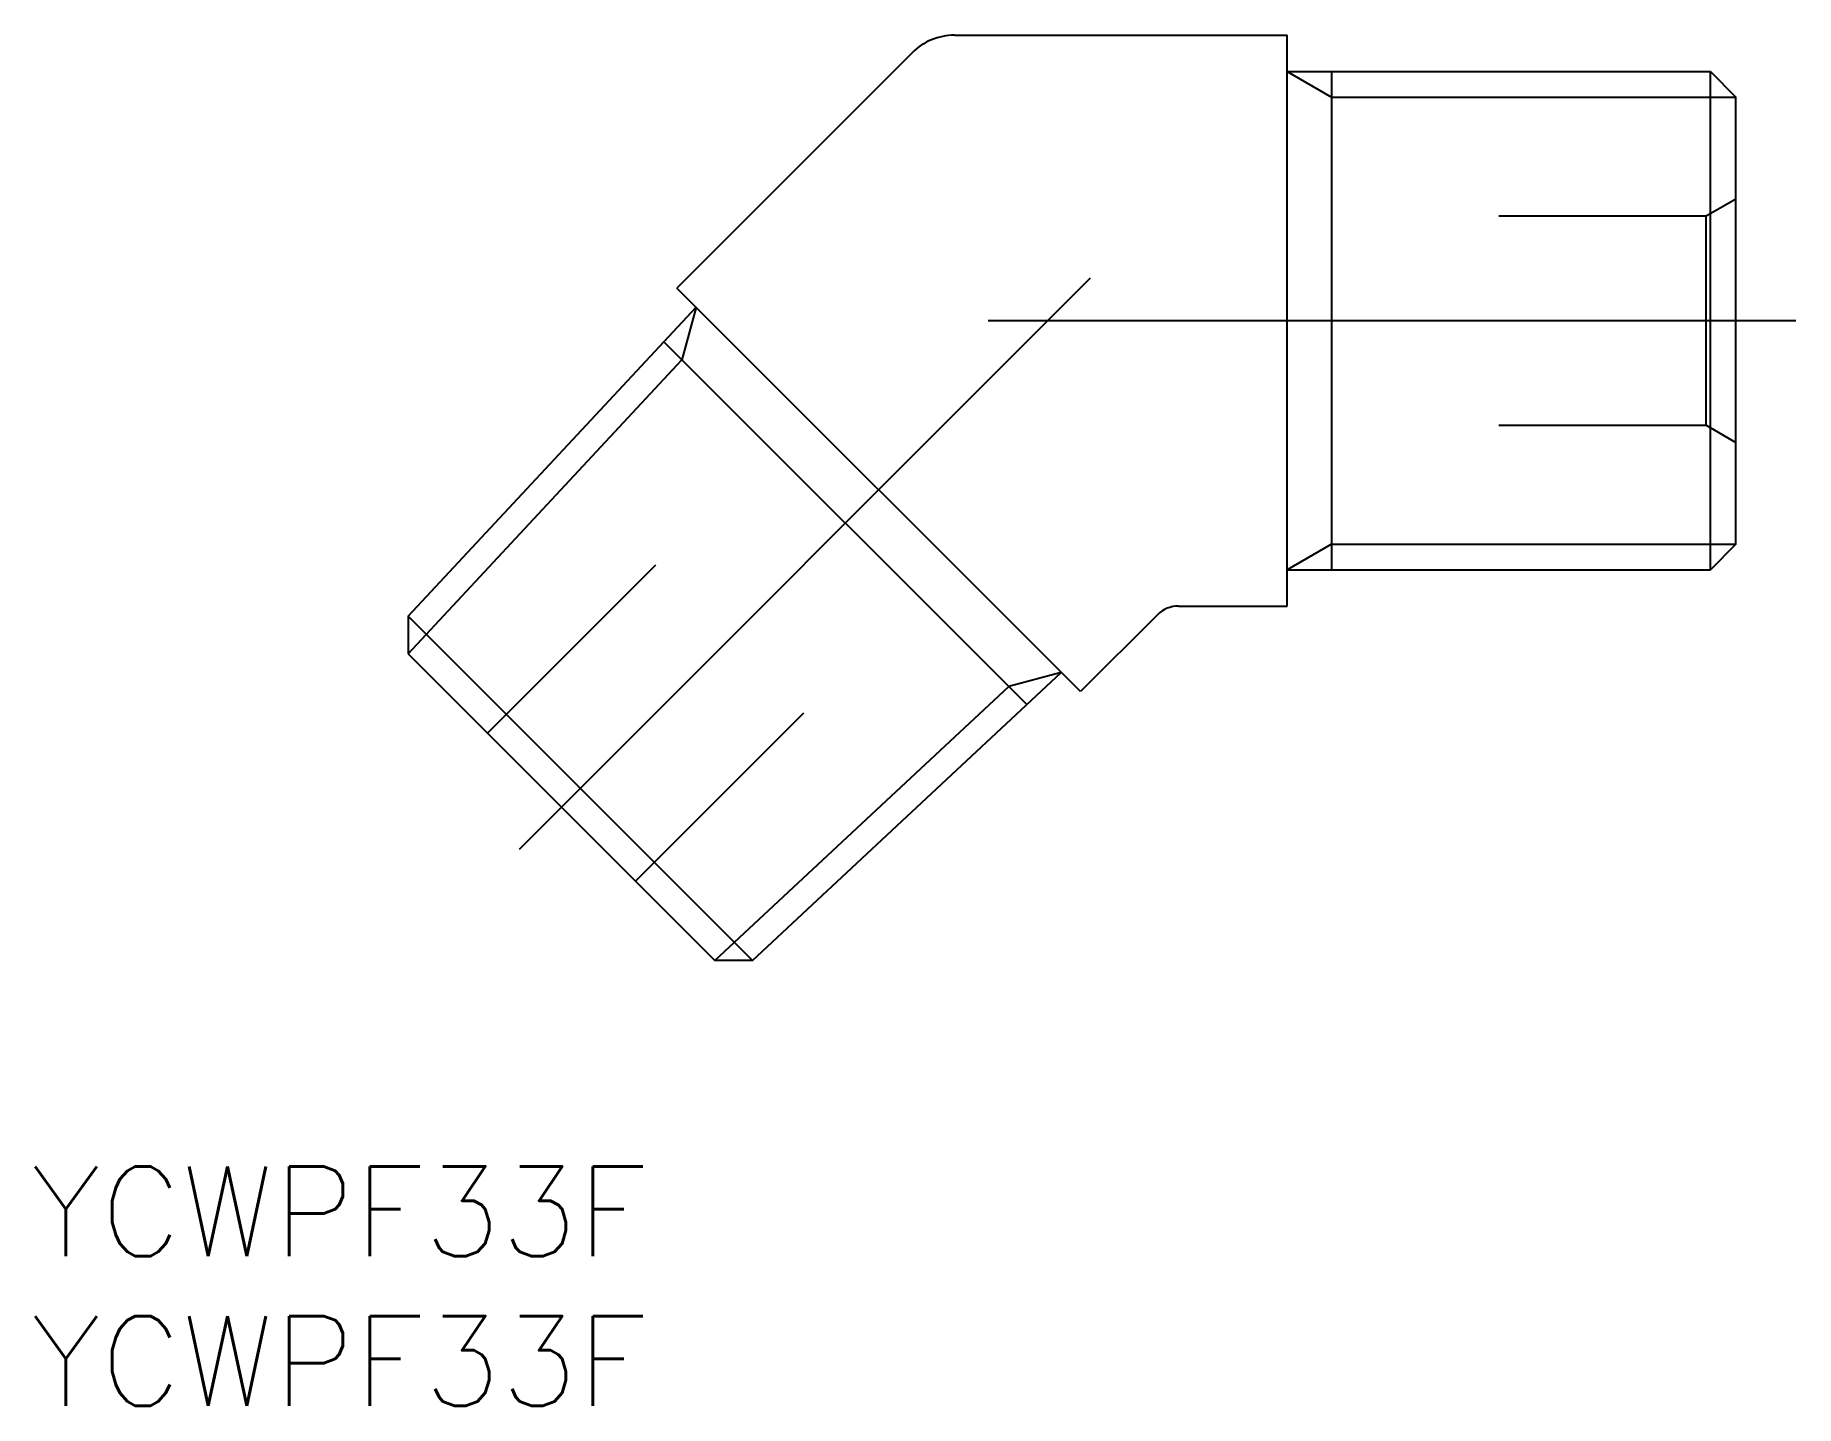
# Model space of a CAD drawing. Extents: x -56.9 to 2, y -36.3 to 9.5.
import ezdxf

# ---------------------------------------------------------------- set-up
doc = ezdxf.new("R2010")
doc.units = 0
doc.linetypes.add('CENTER', pattern=[50.8, 31.75, -6.35, 6.35, -6.35])
doc.linetypes.add('DASHED', pattern=[19.05, 12.7, -6.35])
doc.layers.get('0').update_dxf_attribs({"linetype": 'CONTINUOUS'})
doc.layers.add('CENTER', color=1, linetype='CENTER')
doc.styles.get("Standard").update_dxf_attribs({"font": 'txt.shx', "height": 3, "bigfont": 'bigfont.shx'})

msp = doc.modelspace()

# ---------------------------------------------------------------- linework, layer by layer
at = {"color": 7, "linetype": 'CONTINUOUS'}
for p, q in [((-26.124, 9.542), (-15, 9.542)), ((-15, -9.542), (-15, 9.542)), ((-27.538, 8.956), (-35.404, 1.09)), ((-15, 8.331), (-0.856, 8.331)), ((-13.517, 8.331), (-13.517, -8.331)), ((-0.856, -8.331), (-0.856, 8.331)), ((-0.856, 8.331), (0, 7.475)), ((0, -7.475), (0, 7.475)), ((-21.91, -12.404), (-35.404, 1.09)), ((-44.392, -9.88), (-34.761, 0.448)), ((-35.838, -0.707), (-23.707, -12.838)), ((0, -7.475), (-0.856, -8.331)), ((-15, -8.331), (-0.856, -8.331)), ((-32.88, -21.392), (-44.392, -9.88)), ((-44.392, -9.88), (-44.392, -11.135)), ((-19.341, -9.834), (-21.91, -12.404)), ((-18.634, -9.542), (-15, -9.542)), ((-44.392, -11.135), (-34.135, -21.392)), ((-32.88, -21.392), (-22.552, -11.761)), ((-32.88, -21.392), (-34.135, -21.392))]:
    msp.add_line(p, q, dxfattribs=at)
at = {"color": 3, "linetype": 'CONTINUOUS'}
for p, q in [((-15, 8.331), (-13.517, 7.475)), ((-13.517, 7.475), (0, 7.475)), ((-34.761, 0.448), (-35.233, -1.312)), ((-44.392, -11.135), (-35.233, -1.312)), ((-13.517, -7.475), (-15, -8.331)), ((-13.517, -7.475), (0, -7.475)), ((-22.552, -11.761), (-24.312, -12.233)), ((-34.135, -21.392), (-24.312, -12.233))]:
    msp.add_line(p, q, dxfattribs=at)
at = {"color": 3, "linetype": 'DASHED'}
for p, q in [((-1, 3.5), (0, 4.077)), ((-7.928, 3.5), (-1, 3.5)), ((-1, -3.5), (-1, 3.5)), ((-7.928, -3.5), (-1, -3.5)), ((-1, -3.5), (0, -4.077)), ((-36.121, -8.172), (-41.738, -13.789)), ((-31.172, -13.121), (-36.789, -18.738))]:
    msp.add_line(p, q, dxfattribs=at)
at = {"color": 7, "linetype": 'CONTINUOUS'}
for centre, radius in [((-26.124, 7.542), 2), ((-18.634, -10.542), 1)]:
    msp.add_arc(centre, radius, 90, 135, dxfattribs=at)
at = {"layer": 'CENTER', "color": 1, "linetype": 'CENTER'}
for p, q in [((-21.586, 1.414), (-40.678, -17.678)), ((-25, 0), (2, 0))]:
    msp.add_line(p, q, dxfattribs=at)

# ---------------------------------------------------------------- texts
at = {"color": 7, "linetype": 'CONTINUOUS'}
for p in [(-56.982, -31.278), (-56.982, -36.278)]:
    msp.add_text('YCWPF33F', height=3, dxfattribs=at).set_placement(p)

doc.saveas('drawing.dxf')
